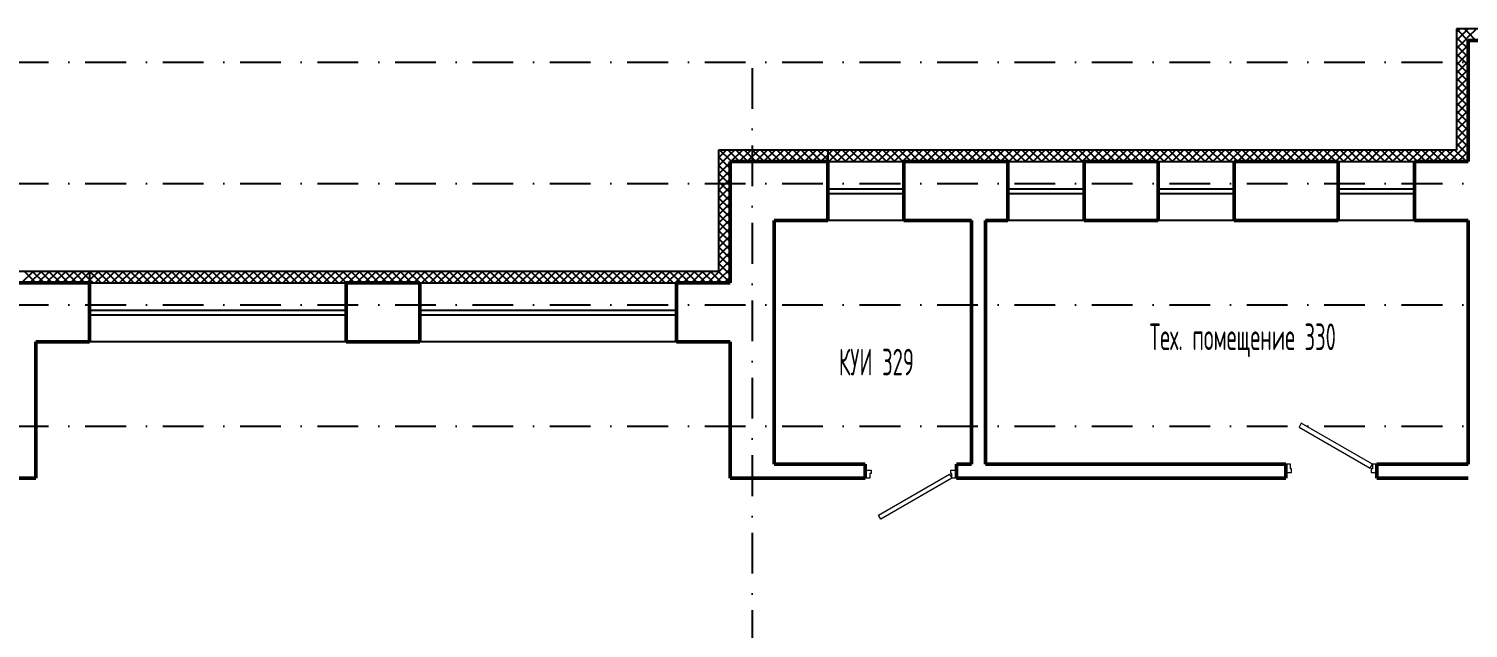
# Model space of a CAD drawing. Extents: x -1560602 to 321118, y -2308202 to -430103.
# Drawn here: x -1534786 to -1522324, y -2192695 to -2187506 of the extents above; entities that cross this region are included whole.
import ezdxf

# ---------------------------------------------------------------- set-up
doc = ezdxf.new("R2010")
doc.units = 0
doc.header["$MEASUREMENT"] = 0
doc.linetypes.add('Dot & Dashed', pattern=[670.277762, 352.777767, -176.388884, 0, -141.111112])
doc.linetypes.add('Штрихпунктирная', pattern=[0.670278, 0.352778, -0.176389, 0, -0.141111])
doc.layers.add('Двери', color=4, linetype='CONTINUOUS', lineweight=15)
doc.layers.add('стены', color=5, linetype='CONTINUOUS', lineweight=50)
for name, color, linetype in [('Оси', 253, 'Dot & Dashed'), ('отделка', 240, 'CONTINUOUS'), ('Текст', 7, 'CONTINUOUS'), ('Утеплитель', 6, 'CONTINUOUS')]:
    doc.layers.add(name, color=color, linetype=linetype)
doc.styles.get("Standard").update_dxf_attribs({"font": 'spds.shx', "width": 0.7, "height": 250})

msp = doc.modelspace()

# ---------------------------------------------------------------- linework, layer by layer
at = {"layer": 'Двери', "color": 0, "linetype": 'Continuous'}
for p, q in [((-1523768.6, -2190920.9), (-1523788.6, -2190955.5)), ((-1523788.6, -2190955.5), (-1523173.7, -2191310.5)), ((-1523153.7, -2191275.9), (-1523768.6, -2190920.9)), ((-1523863.7, -2191275.9), (-1523903.7, -2191275.9)), ((-1523863.7, -2191315.9), (-1523863.7, -2191275.9)), ((-1523173.7, -2191310.5), (-1523153.7, -2191275.9)), ((-1523113.7, -2191275.9), (-1523153.7, -2191275.9)), ((-1523153.7, -2191275.9), (-1523153.7, -2191315.9)), ((-1527543.7, -2191325.9), (-1527493.7, -2191325.9)), ((-1527503.7, -2191395.9), (-1527543.7, -2191395.9)), ((-1527493.7, -2191355.9), (-1527503.7, -2191355.9)), ((-1527503.7, -2191355.9), (-1527503.7, -2191395.9)), ((-1527493.7, -2191325.9), (-1527493.7, -2191355.9)), ((-1527428.6, -2191716.2), (-1526813.7, -2191361.2)), ((-1526793.7, -2191395.9), (-1527408.6, -2191750.9)), ((-1526813.7, -2191361.2), (-1526793.7, -2191395.9)), ((-1526803.7, -2191355.9), (-1526803.7, -2191325.9)), ((-1526803.7, -2191325.9), (-1526753.7, -2191325.9)), ((-1526793.7, -2191355.9), (-1526803.7, -2191355.9)), ((-1526793.7, -2191395.9), (-1526793.7, -2191355.9)), ((-1526753.7, -2191395.9), (-1526793.7, -2191395.9)), ((-1523903.7, -2191345.9), (-1523853.7, -2191345.9)), ((-1523853.7, -2191315.9), (-1523863.7, -2191315.9)), ((-1523853.7, -2191345.9), (-1523853.7, -2191315.9)), ((-1523153.7, -2191315.9), (-1523163.7, -2191315.9)), ((-1523163.7, -2191315.9), (-1523163.7, -2191345.9)), ((-1523163.7, -2191345.9), (-1523113.7, -2191345.9)), ((-1527408.6, -2191750.9), (-1527428.6, -2191716.2))]:
    msp.add_line(p, q, dxfattribs=at)
at = {"layer": 'Оси', "color": 0, "linetype": 'Штрихпунктирная', "lineweight": -3, "ltscale": 1000}
for p, q in [((-1556419, -2187796.2), (-1508353.7, -2187796.2)), ((-1528523.7, -2187846.2), (-1528523.7, -2201571.1)), ((-1556419, -2188846.2), (-1496963.7, -2188846.2)), ((-1556419, -2189896.2), (-1496963.7, -2189896.2)), ((-1556419, -2190946.2), (-1496963.7, -2190946.2))]:
    msp.add_line(p, q, dxfattribs=at)
at = {"layer": 'отделка', "color": 0, "ltscale": 100}
for p, q in [((-1527868.7, -2188655.8), (-1527208.7, -2188655.8)), ((-1526308.7, -2188655.8), (-1525648.7, -2188655.8)), ((-1525008.7, -2188655.8), (-1524348.7, -2188655.8)), ((-1523448.7, -2188655.8), (-1522788.7, -2188655.8)), ((-1527868.7, -2188890.8), (-1527208.7, -2188890.8)), ((-1526308.7, -2188890.8), (-1525648.7, -2188890.8)), ((-1525008.7, -2188890.8), (-1524348.7, -2188890.8)), ((-1523448.7, -2188890.8), (-1522788.7, -2188890.8)), ((-1527868.7, -2188930.8), (-1527208.7, -2188930.8)), ((-1526308.7, -2188930.8), (-1525648.7, -2188930.8)), ((-1525008.7, -2188930.8), (-1524348.7, -2188930.8)), ((-1523448.7, -2188930.8), (-1522788.7, -2188930.8)), ((-1527208.7, -2189165.8), (-1527868.7, -2189165.8)), ((-1525648.7, -2189165.8), (-1526308.7, -2189165.8)), ((-1524348.7, -2189165.8), (-1525008.7, -2189165.8)), ((-1522788.7, -2189165.8), (-1523448.7, -2189165.8)), ((-1534258.7, -2189705.8), (-1532038.7, -2189705.8)), ((-1531398.7, -2189705.8), (-1529178.7, -2189705.8)), ((-1534258.7, -2189940.8), (-1532038.7, -2189940.8)), ((-1534258.7, -2189980.8), (-1532038.7, -2189980.8)), ((-1531398.7, -2189940.8), (-1529178.7, -2189940.8)), ((-1531398.7, -2189980.8), (-1529178.7, -2189980.8)), ((-1532038.7, -2190215.8), (-1534258.7, -2190215.8)), ((-1529178.7, -2190215.8), (-1531398.7, -2190215.8))]:
    msp.add_line(p, q, dxfattribs=at)
at = {"layer": 'стены', "color": 0, "linetype": 'Continuous'}
for p, q in [((-1522323.7, -2187605.8), (-1522323.7, -2188655.8)), ((-1521423.7, -2187605.8), (-1522323.7, -2187605.8)), ((-1528713.7, -2188655.8), (-1528713.7, -2189705.8)), ((-1527868.7, -2188655.8), (-1528713.7, -2188655.8)), ((-1527868.7, -2188655.8), (-1527868.7, -2188725.8)), ((-1527868.7, -2188655.8), (-1527868.7, -2188725.8)), ((-1526308.7, -2188655.8), (-1527208.7, -2188655.8)), ((-1527208.7, -2188655.8), (-1527208.7, -2188725.8)), ((-1527208.7, -2188655.8), (-1527208.7, -2188725.8)), ((-1526308.7, -2188655.8), (-1526308.7, -2188725.8)), ((-1526308.7, -2188655.8), (-1526308.7, -2188725.8)), ((-1525008.7, -2188655.8), (-1525648.7, -2188655.8)), ((-1525648.7, -2188655.8), (-1525648.7, -2188725.8)), ((-1525648.7, -2188655.8), (-1525648.7, -2188725.8)), ((-1525008.7, -2188655.8), (-1525008.7, -2188725.8)), ((-1525008.7, -2188655.8), (-1525008.7, -2188725.8)), ((-1523448.7, -2188655.8), (-1524348.7, -2188655.8)), ((-1524348.7, -2188655.8), (-1524348.7, -2188725.8)), ((-1524348.7, -2188655.8), (-1524348.7, -2188725.8)), ((-1523448.7, -2188655.8), (-1523448.7, -2188725.8)), ((-1523448.7, -2188655.8), (-1523448.7, -2188725.8)), ((-1522323.7, -2188655.8), (-1522788.7, -2188655.8)), ((-1522788.7, -2188655.8), (-1522788.7, -2188725.8)), ((-1522788.7, -2188655.8), (-1522788.7, -2188725.8)), ((-1527868.7, -2188725.8), (-1527868.7, -2189165.8)), ((-1527208.7, -2188725.8), (-1527208.7, -2189165.8)), ((-1526308.7, -2188725.8), (-1526308.7, -2189165.8)), ((-1525648.7, -2188725.8), (-1525648.7, -2189165.8)), ((-1525008.7, -2188725.8), (-1525008.7, -2189165.8)), ((-1524348.7, -2188725.8), (-1524348.7, -2189165.8)), ((-1523448.7, -2188725.8), (-1523448.7, -2189165.8)), ((-1522788.7, -2188725.8), (-1522788.7, -2189165.8)), ((-1528333.7, -2191275.9), (-1528333.7, -2189165.8)), ((-1528333.7, -2189165.8), (-1527868.7, -2189165.8)), ((-1527208.7, -2189165.8), (-1526623.7, -2189165.8)), ((-1526623.7, -2189165.8), (-1526623.7, -2191275.9)), ((-1526503.7, -2191275.9), (-1526503.7, -2189165.8)), ((-1526503.7, -2189165.8), (-1526308.7, -2189165.8)), ((-1525648.7, -2189165.8), (-1525008.7, -2189165.8)), ((-1524348.7, -2189165.8), (-1523448.7, -2189165.8)), ((-1522788.7, -2189165.8), (-1522323.7, -2189165.8)), ((-1522323.7, -2189165.8), (-1522323.7, -2191275.9)), ((-1534258.7, -2189705.8), (-1535103.7, -2189705.8)), ((-1531398.7, -2189705.8), (-1532038.7, -2189705.8)), ((-1532038.7, -2189705.8), (-1532038.7, -2189775.8)), ((-1532038.7, -2189705.8), (-1532038.7, -2189775.8)), ((-1532038.7, -2189775.8), (-1532038.7, -2190215.8)), ((-1531398.7, -2189705.8), (-1531398.7, -2189775.8)), ((-1531398.7, -2189705.8), (-1531398.7, -2189775.8)), ((-1531398.7, -2189775.8), (-1531398.7, -2190215.8)), ((-1528713.7, -2189705.8), (-1529178.7, -2189705.8)), ((-1529178.7, -2189705.8), (-1529178.7, -2189775.8)), ((-1529178.7, -2189705.8), (-1529178.7, -2189775.8)), ((-1529178.7, -2189775.8), (-1529178.7, -2190215.8)), ((-1534723.7, -2191265.9), (-1534723.7, -2190215.8)), ((-1534723.7, -2190215.8), (-1534258.7, -2190215.8)), ((-1532038.7, -2190215.8), (-1531398.7, -2190215.8)), ((-1529178.7, -2190215.8), (-1528713.7, -2190215.8)), ((-1528713.7, -2190215.8), (-1528713.7, -2191395.9)), ((-1534723.7, -2191395.9), (-1534723.7, -2191265.9)), ((-1527543.7, -2191275.9), (-1528333.7, -2191275.9)), ((-1526623.7, -2191275.9), (-1526753.7, -2191275.9)), ((-1523903.7, -2191275.9), (-1526503.7, -2191275.9)), ((-1522323.7, -2191275.9), (-1523113.7, -2191275.9)), ((-1534723.7, -2191395.9), (-1535103.7, -2191395.9)), ((-1528333.7, -2191395.9), (-1528713.7, -2191395.9)), ((-1528333.7, -2191395.9), (-1527543.7, -2191395.9)), ((-1526753.7, -2191395.9), (-1523903.7, -2191395.9)), ((-1523113.7, -2191395.9), (-1522323.7, -2191395.9))]:
    msp.add_line(p, q, dxfattribs=at)
at = {"layer": 'стены', "color": 0, "ltscale": 100}
for p, q in [((-1534258.7, -2190215.8), (-1534258.7, -2189705.8)), ((-1527543.7, -2191275.9), (-1527543.7, -2191395.9)), ((-1526753.7, -2191275.9), (-1526753.7, -2191395.9)), ((-1523903.7, -2191275.9), (-1523903.7, -2191395.9)), ((-1523113.7, -2191275.9), (-1523113.7, -2191395.9))]:
    msp.add_line(p, q, dxfattribs=at)
at = {"layer": 'Утеплитель', "color": 0, "linetype": 'Continuous'}
for p, q in [((-1522423.7, -2187505.8), (-1522423.7, -2188555.8)), ((-1521423.7, -2187505.8), (-1522423.7, -2187505.8)), ((-1522408.8, -2187524.9), (-1522423.7, -2187509.9)), ((-1522423.7, -2187535.1), (-1522410.9, -2187522.2)), ((-1522410.9, -2187522.2), (-1522394.5, -2187505.8)), ((-1522327.8, -2187605.8), (-1522408.8, -2187524.9)), ((-1522379.7, -2187561.8), (-1522323.8, -2187505.8)), ((-1522323.7, -2187539.2), (-1522357.1, -2187505.8)), ((-1522323.7, -2187576.5), (-1522253.1, -2187505.8)), ((-1522257.1, -2187605.8), (-1522323.7, -2187539.2)), ((-1522423.7, -2187605.8), (-1522379.7, -2187561.8)), ((-1522398.5, -2187605.8), (-1522423.7, -2187580.6)), ((-1522423.7, -2187676.5), (-1522353.1, -2187605.8)), ((-1522423.7, -2187747.2), (-1522323.7, -2187647.2)), ((-1522323.7, -2187751.3), (-1522423.7, -2187651.3)), ((-1522323.7, -2187680.6), (-1522398.5, -2187605.8)), ((-1522353.1, -2187605.8), (-1522348.6, -2187601.4)), ((-1522348.6, -2187601.4), (-1522323.7, -2187576.5)), ((-1522423.7, -2187817.9), (-1522323.7, -2187717.9)), ((-1522323.7, -2187822), (-1522423.7, -2187722)), ((-1522423.7, -2187888.6), (-1522323.7, -2187788.6)), ((-1522323.7, -2187892.7), (-1522423.7, -2187792.7)), ((-1522423.7, -2187959.4), (-1522323.7, -2187859.4)), ((-1522323.7, -2187963.5), (-1522423.7, -2187863.5)), ((-1522423.7, -2188030.1), (-1522323.7, -2187930.1)), ((-1522323.7, -2188034.2), (-1522423.7, -2187934.2)), ((-1522423.7, -2188100.8), (-1522323.7, -2188000.8)), ((-1522323.7, -2188104.9), (-1522423.7, -2188004.9)), ((-1522423.7, -2188171.5), (-1522323.7, -2188071.5)), ((-1522323.7, -2188175.6), (-1522423.7, -2188075.6)), ((-1522423.7, -2188242.2), (-1522323.7, -2188142.2)), ((-1522323.7, -2188246.3), (-1522423.7, -2188146.3)), ((-1522423.7, -2188312.9), (-1522323.7, -2188212.9)), ((-1522323.7, -2188317), (-1522423.7, -2188217)), ((-1522423.7, -2188383.6), (-1522323.7, -2188283.6)), ((-1522323.7, -2188387.7), (-1522423.7, -2188287.7)), ((-1522423.7, -2188454.3), (-1522323.7, -2188354.3)), ((-1522323.7, -2188458.4), (-1522423.7, -2188358.4)), ((-1522423.7, -2188525), (-1522323.7, -2188425)), ((-1522323.7, -2188529.1), (-1522423.7, -2188429.1)), ((-1522323.7, -2188599.9), (-1522423.7, -2188499.9)), ((-1522403.8, -2188575.8), (-1522323.7, -2188495.8)), ((-1528813.7, -2188555.8), (-1528813.7, -2188655.8)), ((-1527868.7, -2188555.8), (-1528813.7, -2188555.8)), ((-1528813.7, -2188621.8), (-1528784.7, -2188592.8)), ((-1528773.1, -2188655.8), (-1528813.7, -2188615.2)), ((-1528813.7, -2188655.8), (-1528813.7, -2189605.8)), ((-1528813.7, -2188692.5), (-1528777.1, -2188655.8)), ((-1528713.7, -2188644.5), (-1528802.4, -2188555.8)), ((-1528784.7, -2188592.8), (-1528747.8, -2188555.8)), ((-1528777.1, -2188655.8), (-1528753.6, -2188632.3)), ((-1528713.7, -2188715.2), (-1528773.1, -2188655.8)), ((-1528753.6, -2188632.3), (-1528713.7, -2188592.5)), ((-1528713.7, -2188573.8), (-1528731.7, -2188555.8)), ((-1528713.7, -2188592.5), (-1528677.1, -2188555.8)), ((-1528631.7, -2188655.8), (-1528713.7, -2188573.8)), ((-1528702.4, -2188655.8), (-1528713.7, -2188644.5)), ((-1528706.4, -2188655.8), (-1528606.4, -2188555.8)), ((-1528561, -2188655.8), (-1528661, -2188555.8)), ((-1528635.7, -2188655.8), (-1528535.7, -2188555.8)), ((-1528490.3, -2188655.8), (-1528590.3, -2188555.8)), ((-1528565, -2188655.8), (-1528465, -2188555.8)), ((-1528419.6, -2188655.8), (-1528519.6, -2188555.8)), ((-1528494.2, -2188655.8), (-1528394.2, -2188555.8)), ((-1528348.9, -2188655.8), (-1528448.9, -2188555.8)), ((-1528423.5, -2188655.8), (-1528323.5, -2188555.8)), ((-1528278.1, -2188655.8), (-1528378.1, -2188555.8)), ((-1528352.8, -2188655.8), (-1528252.8, -2188555.8)), ((-1528207.4, -2188655.8), (-1528307.4, -2188555.8)), ((-1528282.1, -2188655.8), (-1528182.1, -2188555.8)), ((-1528136.7, -2188655.8), (-1528236.7, -2188555.8)), ((-1528211.4, -2188655.8), (-1528111.4, -2188555.8)), ((-1528066, -2188655.8), (-1528166, -2188555.8)), ((-1528140.7, -2188655.8), (-1528040.7, -2188555.8)), ((-1527995.3, -2188655.8), (-1528095.3, -2188555.8)), ((-1528070, -2188655.8), (-1527970, -2188555.8)), ((-1527924.6, -2188655.8), (-1528024.6, -2188555.8)), ((-1527999.3, -2188655.8), (-1527899.3, -2188555.8)), ((-1527868.7, -2188641), (-1527953.9, -2188555.8)), ((-1527928.6, -2188655.8), (-1527868.7, -2188596)), ((-1527868.7, -2188570.3), (-1527883.2, -2188555.8)), ((-1527868.7, -2188555.8), (-1527868.7, -2188655.8)), ((-1527868.7, -2188555.8), (-1527868.7, -2188655.8)), ((-1522423.7, -2188555.8), (-1527868.7, -2188555.8)), ((-1527868.7, -2188596), (-1527828.6, -2188555.8)), ((-1527783.2, -2188655.8), (-1527868.7, -2188570.3)), ((-1527853.9, -2188655.8), (-1527868.7, -2188641)), ((-1527857.8, -2188655.8), (-1527757.8, -2188555.8)), ((-1527712.5, -2188655.8), (-1527812.5, -2188555.8)), ((-1527787.1, -2188655.8), (-1527687.1, -2188555.8)), ((-1527641.8, -2188655.8), (-1527741.8, -2188555.8)), ((-1527716.4, -2188655.8), (-1527616.4, -2188555.8)), ((-1527571, -2188655.8), (-1527671, -2188555.8)), ((-1527645.7, -2188655.8), (-1527545.7, -2188555.8)), ((-1527500.3, -2188655.8), (-1527600.3, -2188555.8)), ((-1527575, -2188655.8), (-1527475, -2188555.8)), ((-1527429.6, -2188655.8), (-1527529.6, -2188555.8)), ((-1527504.3, -2188655.8), (-1527404.3, -2188555.8)), ((-1527358.9, -2188655.8), (-1527458.9, -2188555.8)), ((-1527433.6, -2188655.8), (-1527333.6, -2188555.8)), ((-1527288.2, -2188655.8), (-1527388.2, -2188555.8)), ((-1527362.9, -2188655.8), (-1527262.9, -2188555.8)), ((-1527217.5, -2188655.8), (-1527317.5, -2188555.8)), ((-1527292.2, -2188655.8), (-1527192.2, -2188555.8)), ((-1527146.8, -2188655.8), (-1527246.8, -2188555.8)), ((-1527221.4, -2188655.8), (-1527121.4, -2188555.8)), ((-1527076.1, -2188655.8), (-1527176.1, -2188555.8)), ((-1527150.7, -2188655.8), (-1527050.7, -2188555.8)), ((-1527005.4, -2188655.8), (-1527105.4, -2188555.8)), ((-1527080, -2188655.8), (-1526980, -2188555.8)), ((-1526934.6, -2188655.8), (-1527034.6, -2188555.8)), ((-1527009.3, -2188655.8), (-1526909.3, -2188555.8)), ((-1526863.9, -2188655.8), (-1526963.9, -2188555.8)), ((-1526938.6, -2188655.8), (-1526838.6, -2188555.8)), ((-1526793.2, -2188655.8), (-1526893.2, -2188555.8)), ((-1526867.9, -2188655.8), (-1526767.9, -2188555.8)), ((-1526722.5, -2188655.8), (-1526822.5, -2188555.8)), ((-1526797.2, -2188655.8), (-1526697.2, -2188555.8)), ((-1526651.8, -2188655.8), (-1526751.8, -2188555.8)), ((-1526726.5, -2188655.8), (-1526626.5, -2188555.8)), ((-1526581.1, -2188655.8), (-1526681.1, -2188555.8)), ((-1526655.8, -2188655.8), (-1526555.8, -2188555.8)), ((-1526510.4, -2188655.8), (-1526610.4, -2188555.8)), ((-1526585.1, -2188655.8), (-1526485.1, -2188555.8)), ((-1526439.7, -2188655.8), (-1526539.7, -2188555.8)), ((-1526514.3, -2188655.8), (-1526414.3, -2188555.8)), ((-1526369, -2188655.8), (-1526469, -2188555.8)), ((-1526443.6, -2188655.8), (-1526343.6, -2188555.8)), ((-1526298.2, -2188655.8), (-1526398.2, -2188555.8)), ((-1526372.9, -2188655.8), (-1526272.9, -2188555.8)), ((-1526227.5, -2188655.8), (-1526327.5, -2188555.8)), ((-1526302.2, -2188655.8), (-1526202.2, -2188555.8)), ((-1526156.8, -2188655.8), (-1526256.8, -2188555.8)), ((-1526231.5, -2188655.8), (-1526131.5, -2188555.8)), ((-1526086.1, -2188655.8), (-1526186.1, -2188555.8)), ((-1526160.8, -2188655.8), (-1526060.8, -2188555.8)), ((-1526015.4, -2188655.8), (-1526115.4, -2188555.8)), ((-1526090.1, -2188655.8), (-1525990.1, -2188555.8)), ((-1525944.7, -2188655.8), (-1526044.7, -2188555.8)), ((-1526019.4, -2188655.8), (-1525919.4, -2188555.8)), ((-1525874, -2188655.8), (-1525974, -2188555.8)), ((-1525948.7, -2188655.8), (-1525848.7, -2188555.8)), ((-1525803.3, -2188655.8), (-1525903.3, -2188555.8)), ((-1525877.9, -2188655.8), (-1525777.9, -2188555.8)), ((-1525732.6, -2188655.8), (-1525832.6, -2188555.8)), ((-1525807.2, -2188655.8), (-1525707.2, -2188555.8)), ((-1525661.9, -2188655.8), (-1525761.9, -2188555.8)), ((-1525736.5, -2188655.8), (-1525636.5, -2188555.8)), ((-1525591.1, -2188655.8), (-1525691.1, -2188555.8)), ((-1525665.8, -2188655.8), (-1525565.8, -2188555.8)), ((-1525520.4, -2188655.8), (-1525620.4, -2188555.8)), ((-1525595.1, -2188655.8), (-1525495.1, -2188555.8)), ((-1525449.7, -2188655.8), (-1525549.7, -2188555.8)), ((-1525524.4, -2188655.8), (-1525424.4, -2188555.8)), ((-1525379, -2188655.8), (-1525479, -2188555.8)), ((-1525453.7, -2188655.8), (-1525353.7, -2188555.8)), ((-1525308.3, -2188655.8), (-1525408.3, -2188555.8)), ((-1525383, -2188655.8), (-1525283, -2188555.8)), ((-1525237.6, -2188655.8), (-1525337.6, -2188555.8)), ((-1525312.3, -2188655.8), (-1525212.3, -2188555.8)), ((-1525166.9, -2188655.8), (-1525266.9, -2188555.8)), ((-1525241.5, -2188655.8), (-1525141.5, -2188555.8)), ((-1525096.2, -2188655.8), (-1525196.2, -2188555.8)), ((-1525170.8, -2188655.8), (-1525070.8, -2188555.8)), ((-1525025.5, -2188655.8), (-1525125.5, -2188555.8)), ((-1525100.1, -2188655.8), (-1525000.1, -2188555.8)), ((-1524954.7, -2188655.8), (-1525054.7, -2188555.8)), ((-1525029.4, -2188655.8), (-1524929.4, -2188555.8)), ((-1524884, -2188655.8), (-1524984, -2188555.8)), ((-1524958.7, -2188655.8), (-1524858.7, -2188555.8)), ((-1524813.3, -2188655.8), (-1524913.3, -2188555.8)), ((-1524888, -2188655.8), (-1524788, -2188555.8)), ((-1524742.6, -2188655.8), (-1524842.6, -2188555.8)), ((-1524817.3, -2188655.8), (-1524717.3, -2188555.8)), ((-1524671.9, -2188655.8), (-1524771.9, -2188555.8)), ((-1524746.6, -2188655.8), (-1524646.6, -2188555.8)), ((-1524601.2, -2188655.8), (-1524701.2, -2188555.8)), ((-1524675.9, -2188655.8), (-1524575.9, -2188555.8)), ((-1524530.5, -2188655.8), (-1524630.5, -2188555.8)), ((-1524605.2, -2188655.8), (-1524505.2, -2188555.8)), ((-1524459.8, -2188655.8), (-1524559.8, -2188555.8)), ((-1524534.4, -2188655.8), (-1524434.4, -2188555.8)), ((-1524389.1, -2188655.8), (-1524489.1, -2188555.8)), ((-1524463.7, -2188655.8), (-1524363.7, -2188555.8)), ((-1524318.3, -2188655.8), (-1524418.3, -2188555.8)), ((-1524393, -2188655.8), (-1524293, -2188555.8)), ((-1524247.6, -2188655.8), (-1524347.6, -2188555.8)), ((-1524322.3, -2188655.8), (-1524222.3, -2188555.8)), ((-1524176.9, -2188655.8), (-1524276.9, -2188555.8)), ((-1524251.6, -2188655.8), (-1524151.6, -2188555.8)), ((-1524106.2, -2188655.8), (-1524206.2, -2188555.8)), ((-1524180.9, -2188655.8), (-1524080.9, -2188555.8)), ((-1524035.5, -2188655.8), (-1524135.5, -2188555.8)), ((-1524110.2, -2188655.8), (-1524010.2, -2188555.8)), ((-1523964.8, -2188655.8), (-1524064.8, -2188555.8)), ((-1524039.5, -2188655.8), (-1523939.5, -2188555.8)), ((-1523894.1, -2188655.8), (-1523994.1, -2188555.8)), ((-1523968.8, -2188655.8), (-1523868.8, -2188555.8)), ((-1523823.4, -2188655.8), (-1523923.4, -2188555.8)), ((-1523898, -2188655.8), (-1523798, -2188555.8)), ((-1523752.7, -2188655.8), (-1523852.7, -2188555.8)), ((-1523827.3, -2188655.8), (-1523727.3, -2188555.8)), ((-1523682, -2188655.8), (-1523782, -2188555.8)), ((-1523756.6, -2188655.8), (-1523656.6, -2188555.8)), ((-1523611.2, -2188655.8), (-1523711.2, -2188555.8)), ((-1523685.9, -2188655.8), (-1523585.9, -2188555.8)), ((-1523540.5, -2188655.8), (-1523640.5, -2188555.8)), ((-1523615.2, -2188655.8), (-1523515.2, -2188555.8)), ((-1523469.8, -2188655.8), (-1523569.8, -2188555.8)), ((-1523544.5, -2188655.8), (-1523444.5, -2188555.8)), ((-1523399.1, -2188655.8), (-1523499.1, -2188555.8)), ((-1523473.8, -2188655.8), (-1523373.8, -2188555.8)), ((-1523328.4, -2188655.8), (-1523428.4, -2188555.8)), ((-1523403.1, -2188655.8), (-1523303.1, -2188555.8)), ((-1523257.7, -2188655.8), (-1523357.7, -2188555.8)), ((-1523332.4, -2188655.8), (-1523232.4, -2188555.8)), ((-1523187, -2188655.8), (-1523287, -2188555.8)), ((-1523261.6, -2188655.8), (-1523161.6, -2188555.8)), ((-1523116.3, -2188655.8), (-1523216.3, -2188555.8)), ((-1523190.9, -2188655.8), (-1523090.9, -2188555.8)), ((-1523045.6, -2188655.8), (-1523145.6, -2188555.8)), ((-1523120.2, -2188655.8), (-1523020.2, -2188555.8)), ((-1522974.8, -2188655.8), (-1523074.8, -2188555.8)), ((-1523049.5, -2188655.8), (-1522949.5, -2188555.8)), ((-1522904.1, -2188655.8), (-1523004.1, -2188555.8)), ((-1522978.8, -2188655.8), (-1522878.8, -2188555.8)), ((-1522833.4, -2188655.8), (-1522933.4, -2188555.8)), ((-1522908.1, -2188655.8), (-1522808.1, -2188555.8)), ((-1522762.7, -2188655.8), (-1522862.7, -2188555.8)), ((-1522837.4, -2188655.8), (-1522737.4, -2188555.8)), ((-1522692, -2188655.8), (-1522792, -2188555.8)), ((-1522766.7, -2188655.8), (-1522666.7, -2188555.8)), ((-1522621.3, -2188655.8), (-1522721.3, -2188555.8)), ((-1522696, -2188655.8), (-1522596, -2188555.8)), ((-1522550.6, -2188655.8), (-1522650.6, -2188555.8)), ((-1522625.3, -2188655.8), (-1522525.3, -2188555.8)), ((-1522479.9, -2188655.8), (-1522579.9, -2188555.8)), ((-1522554.5, -2188655.8), (-1522454.5, -2188555.8)), ((-1522409.2, -2188655.8), (-1522509.2, -2188555.8)), ((-1522483.8, -2188655.8), (-1522403.8, -2188575.8)), ((-1522338.4, -2188655.8), (-1522438.4, -2188555.8)), ((-1522413.1, -2188655.8), (-1522368.4, -2188611.2)), ((-1522368.4, -2188611.2), (-1522323.7, -2188566.5)), ((-1522342.4, -2188655.8), (-1522333.1, -2188646.5)), ((-1522333.1, -2188646.5), (-1522323.7, -2188637.2)), ((-1528813.7, -2188763.2), (-1528722.4, -2188671.9)), ((-1528713.7, -2188785.9), (-1528813.7, -2188685.9)), ((-1528813.7, -2188833.9), (-1528713.7, -2188733.9)), ((-1528713.7, -2188856.7), (-1528813.7, -2188756.7)), ((-1528813.7, -2188904.6), (-1528713.7, -2188804.6)), ((-1528713.7, -2188927.4), (-1528813.7, -2188827.4)), ((-1528813.7, -2188975.3), (-1528713.7, -2188875.3)), ((-1528713.7, -2188998.1), (-1528813.7, -2188898.1)), ((-1528813.7, -2189046.1), (-1528713.7, -2188946.1)), ((-1528713.7, -2189068.8), (-1528813.7, -2188968.8)), ((-1528813.7, -2189116.8), (-1528713.7, -2189016.8)), ((-1528713.7, -2189139.5), (-1528813.7, -2189039.5)), ((-1528813.7, -2189187.5), (-1528713.7, -2189087.5)), ((-1528713.7, -2189210.2), (-1528813.7, -2189110.2)), ((-1528813.7, -2189258.2), (-1528713.7, -2189158.2)), ((-1528713.7, -2189280.9), (-1528813.7, -2189180.9)), ((-1528813.7, -2189328.9), (-1528713.7, -2189228.9)), ((-1528713.7, -2189351.6), (-1528813.7, -2189251.6)), ((-1528813.7, -2189399.6), (-1528713.7, -2189299.6)), ((-1528713.7, -2189422.3), (-1528813.7, -2189322.3)), ((-1528813.7, -2189470.3), (-1528713.7, -2189370.3)), ((-1528713.7, -2189493.1), (-1528813.7, -2189393.1)), ((-1528813.7, -2189541), (-1528713.7, -2189441)), ((-1528713.7, -2189563.8), (-1528813.7, -2189463.8)), ((-1528807.8, -2189605.8), (-1528713.7, -2189511.7)), ((-1534258.7, -2189605.8), (-1535203.7, -2189605.8)), ((-1534847.5, -2189705.8), (-1534747.5, -2189605.8)), ((-1534723.5, -2189705.8), (-1534823.5, -2189605.8)), ((-1534776.8, -2189705.8), (-1534676.8, -2189605.8)), ((-1534652.8, -2189705.8), (-1534752.8, -2189605.8)), ((-1534706.1, -2189705.8), (-1534606.1, -2189605.8)), ((-1534582.1, -2189705.8), (-1534682.1, -2189605.8)), ((-1534635.4, -2189705.8), (-1534535.4, -2189605.8)), ((-1534511.3, -2189705.8), (-1534611.3, -2189605.8)), ((-1534564.7, -2189705.8), (-1534464.7, -2189605.8)), ((-1534440.6, -2189705.8), (-1534540.6, -2189605.8)), ((-1534494, -2189705.8), (-1534394, -2189605.8)), ((-1534369.9, -2189705.8), (-1534469.9, -2189605.8)), ((-1534423.3, -2189705.8), (-1534323.3, -2189605.8)), ((-1534299.2, -2189705.8), (-1534399.2, -2189605.8)), ((-1534352.6, -2189705.8), (-1534258.7, -2189612)), ((-1534258.7, -2189675.6), (-1534328.5, -2189605.8)), ((-1534258.7, -2189605.8), (-1534258.7, -2189705.8)), ((-1534258.7, -2189605.8), (-1534258.7, -2189705.8)), ((-1528813.7, -2189605.8), (-1534258.7, -2189605.8)), ((-1534258.7, -2189612), (-1534252.6, -2189605.8)), ((-1534258.7, -2189682.7), (-1534181.9, -2189605.8)), ((-1534157.8, -2189705.8), (-1534257.8, -2189605.8)), ((-1534211.1, -2189705.8), (-1534111.1, -2189605.8)), ((-1534087.1, -2189705.8), (-1534187.1, -2189605.8)), ((-1534140.4, -2189705.8), (-1534040.4, -2189605.8)), ((-1534016.4, -2189705.8), (-1534116.4, -2189605.8)), ((-1534069.7, -2189705.8), (-1533969.7, -2189605.8)), ((-1533945.7, -2189705.8), (-1534045.7, -2189605.8)), ((-1533999, -2189705.8), (-1533899, -2189605.8)), ((-1533875, -2189705.8), (-1533975, -2189605.8)), ((-1533928.3, -2189705.8), (-1533828.3, -2189605.8)), ((-1533804.2, -2189705.8), (-1533904.2, -2189605.8)), ((-1533857.6, -2189705.8), (-1533757.6, -2189605.8)), ((-1533733.5, -2189705.8), (-1533833.5, -2189605.8)), ((-1533786.9, -2189705.8), (-1533686.9, -2189605.8)), ((-1533662.8, -2189705.8), (-1533762.8, -2189605.8)), ((-1533716.2, -2189705.8), (-1533616.2, -2189605.8)), ((-1533592.1, -2189705.8), (-1533692.1, -2189605.8)), ((-1533645.5, -2189705.8), (-1533545.5, -2189605.8)), ((-1533521.4, -2189705.8), (-1533621.4, -2189605.8)), ((-1533574.7, -2189705.8), (-1533474.7, -2189605.8)), ((-1533450.7, -2189705.8), (-1533550.7, -2189605.8)), ((-1533504, -2189705.8), (-1533404, -2189605.8)), ((-1533380, -2189705.8), (-1533480, -2189605.8)), ((-1533433.3, -2189705.8), (-1533333.3, -2189605.8)), ((-1533309.3, -2189705.8), (-1533409.3, -2189605.8)), ((-1533362.6, -2189705.8), (-1533262.6, -2189605.8)), ((-1533238.6, -2189705.8), (-1533338.6, -2189605.8)), ((-1533291.9, -2189705.8), (-1533191.9, -2189605.8)), ((-1533167.8, -2189705.8), (-1533267.8, -2189605.8)), ((-1533221.2, -2189705.8), (-1533121.2, -2189605.8)), ((-1533097.1, -2189705.8), (-1533197.1, -2189605.8)), ((-1533150.5, -2189705.8), (-1533050.5, -2189605.8)), ((-1533026.4, -2189705.8), (-1533126.4, -2189605.8)), ((-1533079.8, -2189705.8), (-1532979.8, -2189605.8)), ((-1532955.7, -2189705.8), (-1533055.7, -2189605.8)), ((-1533009.1, -2189705.8), (-1532909.1, -2189605.8)), ((-1532885, -2189705.8), (-1532985, -2189605.8)), ((-1532938.4, -2189705.8), (-1532838.4, -2189605.8)), ((-1532814.3, -2189705.8), (-1532914.3, -2189605.8)), ((-1532867.6, -2189705.8), (-1532767.6, -2189605.8)), ((-1532743.6, -2189705.8), (-1532843.6, -2189605.8)), ((-1532796.9, -2189705.8), (-1532696.9, -2189605.8)), ((-1532672.9, -2189705.8), (-1532772.9, -2189605.8)), ((-1532726.2, -2189705.8), (-1532626.2, -2189605.8)), ((-1532602.2, -2189705.8), (-1532702.2, -2189605.8)), ((-1532655.5, -2189705.8), (-1532555.5, -2189605.8)), ((-1532531.4, -2189705.8), (-1532631.4, -2189605.8)), ((-1532584.8, -2189705.8), (-1532484.8, -2189605.8)), ((-1532460.7, -2189705.8), (-1532560.7, -2189605.8)), ((-1532514.1, -2189705.8), (-1532414.1, -2189605.8)), ((-1532390, -2189705.8), (-1532490, -2189605.8)), ((-1532443.4, -2189705.8), (-1532343.4, -2189605.8)), ((-1532319.3, -2189705.8), (-1532419.3, -2189605.8)), ((-1532372.7, -2189705.8), (-1532272.7, -2189605.8)), ((-1532248.6, -2189705.8), (-1532348.6, -2189605.8)), ((-1532302, -2189705.8), (-1532202, -2189605.8)), ((-1532177.9, -2189705.8), (-1532277.9, -2189605.8)), ((-1532231.2, -2189705.8), (-1532131.2, -2189605.8)), ((-1532107.2, -2189705.8), (-1532207.2, -2189605.8)), ((-1532160.5, -2189705.8), (-1532060.5, -2189605.8)), ((-1532036.5, -2189705.8), (-1532136.5, -2189605.8)), ((-1532089.8, -2189705.8), (-1531989.8, -2189605.8)), ((-1531965.8, -2189705.8), (-1532065.8, -2189605.8)), ((-1532019.1, -2189705.8), (-1531919.1, -2189605.8)), ((-1531895.1, -2189705.8), (-1531995.1, -2189605.8)), ((-1531948.4, -2189705.8), (-1531848.4, -2189605.8)), ((-1531824.3, -2189705.8), (-1531924.3, -2189605.8)), ((-1531877.7, -2189705.8), (-1531777.7, -2189605.8)), ((-1531753.6, -2189705.8), (-1531853.6, -2189605.8)), ((-1531807, -2189705.8), (-1531707, -2189605.8)), ((-1531682.9, -2189705.8), (-1531782.9, -2189605.8)), ((-1531736.3, -2189705.8), (-1531636.3, -2189605.8)), ((-1531612.2, -2189705.8), (-1531712.2, -2189605.8)), ((-1531665.6, -2189705.8), (-1531565.6, -2189605.8)), ((-1531541.5, -2189705.8), (-1531641.5, -2189605.8)), ((-1531594.8, -2189705.8), (-1531494.8, -2189605.8)), ((-1531470.8, -2189705.8), (-1531570.8, -2189605.8)), ((-1531524.1, -2189705.8), (-1531424.1, -2189605.8)), ((-1531400.1, -2189705.8), (-1531500.1, -2189605.8)), ((-1531453.4, -2189705.8), (-1531353.4, -2189605.8)), ((-1531329.4, -2189705.8), (-1531429.4, -2189605.8)), ((-1531382.7, -2189705.8), (-1531282.7, -2189605.8)), ((-1531258.7, -2189705.8), (-1531358.7, -2189605.8)), ((-1531312, -2189705.8), (-1531212, -2189605.8)), ((-1531187.9, -2189705.8), (-1531287.9, -2189605.8)), ((-1531241.3, -2189705.8), (-1531141.3, -2189605.8)), ((-1531117.2, -2189705.8), (-1531217.2, -2189605.8)), ((-1531170.6, -2189705.8), (-1531070.6, -2189605.8)), ((-1531046.5, -2189705.8), (-1531146.5, -2189605.8)), ((-1531099.9, -2189705.8), (-1530999.9, -2189605.8)), ((-1530975.8, -2189705.8), (-1531075.8, -2189605.8)), ((-1531029.2, -2189705.8), (-1530929.2, -2189605.8)), ((-1530905.1, -2189705.8), (-1531005.1, -2189605.8)), ((-1530958.5, -2189705.8), (-1530858.5, -2189605.8)), ((-1530834.4, -2189705.8), (-1530934.4, -2189605.8)), ((-1530887.7, -2189705.8), (-1530787.7, -2189605.8)), ((-1530763.7, -2189705.8), (-1530863.7, -2189605.8)), ((-1530817, -2189705.8), (-1530717, -2189605.8)), ((-1530693, -2189705.8), (-1530793, -2189605.8)), ((-1530746.3, -2189705.8), (-1530646.3, -2189605.8)), ((-1530622.3, -2189705.8), (-1530722.3, -2189605.8)), ((-1530675.6, -2189705.8), (-1530575.6, -2189605.8)), ((-1530551.5, -2189705.8), (-1530651.5, -2189605.8)), ((-1530604.9, -2189705.8), (-1530504.9, -2189605.8)), ((-1530480.8, -2189705.8), (-1530580.8, -2189605.8)), ((-1530534.2, -2189705.8), (-1530434.2, -2189605.8)), ((-1530410.1, -2189705.8), (-1530510.1, -2189605.8)), ((-1530463.5, -2189705.8), (-1530363.5, -2189605.8)), ((-1530339.4, -2189705.8), (-1530439.4, -2189605.8)), ((-1530392.8, -2189705.8), (-1530292.8, -2189605.8)), ((-1530268.7, -2189705.8), (-1530368.7, -2189605.8)), ((-1530322.1, -2189705.8), (-1530222.1, -2189605.8)), ((-1530198, -2189705.8), (-1530298, -2189605.8)), ((-1530251.3, -2189705.8), (-1530151.3, -2189605.8)), ((-1530127.3, -2189705.8), (-1530227.3, -2189605.8)), ((-1530180.6, -2189705.8), (-1530080.6, -2189605.8)), ((-1530056.6, -2189705.8), (-1530156.6, -2189605.8)), ((-1530109.9, -2189705.8), (-1530009.9, -2189605.8)), ((-1529985.9, -2189705.8), (-1530085.9, -2189605.8)), ((-1530039.2, -2189705.8), (-1529939.2, -2189605.8)), ((-1529915.2, -2189705.8), (-1530015.2, -2189605.8)), ((-1529968.5, -2189705.8), (-1529868.5, -2189605.8)), ((-1529844.4, -2189705.8), (-1529944.4, -2189605.8)), ((-1529897.8, -2189705.8), (-1529797.8, -2189605.8)), ((-1529773.7, -2189705.8), (-1529873.7, -2189605.8)), ((-1529827.1, -2189705.8), (-1529727.1, -2189605.8)), ((-1529703, -2189705.8), (-1529803, -2189605.8)), ((-1529756.4, -2189705.8), (-1529656.4, -2189605.8)), ((-1529632.3, -2189705.8), (-1529732.3, -2189605.8)), ((-1529685.7, -2189705.8), (-1529585.7, -2189605.8)), ((-1529561.6, -2189705.8), (-1529661.6, -2189605.8)), ((-1529615, -2189705.8), (-1529515, -2189605.8)), ((-1529490.9, -2189705.8), (-1529590.9, -2189605.8)), ((-1529544.2, -2189705.8), (-1529444.2, -2189605.8)), ((-1529420.2, -2189705.8), (-1529520.2, -2189605.8)), ((-1529473.5, -2189705.8), (-1529373.5, -2189605.8)), ((-1529349.5, -2189705.8), (-1529449.5, -2189605.8)), ((-1529402.8, -2189705.8), (-1529302.8, -2189605.8)), ((-1529278.8, -2189705.8), (-1529378.8, -2189605.8)), ((-1529332.1, -2189705.8), (-1529232.1, -2189605.8)), ((-1529208, -2189705.8), (-1529308, -2189605.8)), ((-1529261.4, -2189705.8), (-1529161.4, -2189605.8)), ((-1529137.3, -2189705.8), (-1529237.3, -2189605.8)), ((-1529190.7, -2189705.8), (-1529090.7, -2189605.8)), ((-1529066.6, -2189705.8), (-1529166.6, -2189605.8)), ((-1529120, -2189705.8), (-1529020, -2189605.8)), ((-1528995.9, -2189705.8), (-1529095.9, -2189605.8)), ((-1529049.3, -2189705.8), (-1528949.3, -2189605.8)), ((-1528925.2, -2189705.8), (-1529025.2, -2189605.8)), ((-1528978.6, -2189705.8), (-1528878.6, -2189605.8)), ((-1528854.5, -2189705.8), (-1528954.5, -2189605.8)), ((-1528907.8, -2189705.8), (-1528813.7, -2189611.7)), ((-1528813.7, -2189675.9), (-1528883.8, -2189605.8)), ((-1528742.4, -2189605.8), (-1528813.7, -2189534.5)), ((-1528813.1, -2189605.8), (-1528813.7, -2189605.2)), ((-1528813.7, -2189611.7), (-1528811.1, -2189609.1)), ((-1528813.7, -2189682.5), (-1528780, -2189648.7)), ((-1528713.7, -2189705.2), (-1528813.1, -2189605.8)), ((-1528811.1, -2189609.1), (-1528807.8, -2189605.8)), ((-1528780, -2189648.7), (-1528737.1, -2189605.8)), ((-1528748.9, -2189688.3), (-1528713.7, -2189653.2)), ((-1528713.7, -2189634.5), (-1528742.4, -2189605.8)), ((-1528737.1, -2189605.8), (-1528713.7, -2189582.5)), ((-1534281.9, -2189705.8), (-1534258.7, -2189682.7)), ((-1534228.5, -2189705.8), (-1534258.7, -2189675.6)), ((-1528837.1, -2189705.8), (-1528813.7, -2189682.5)), ((-1528783.8, -2189705.8), (-1528813.7, -2189675.9)), ((-1528766.4, -2189705.8), (-1528748.9, -2189688.3))]:
    msp.add_line(p, q, dxfattribs=at)

# ---------------------------------------------------------------- texts
at = {"layer": 'Текст', "color": 0, "linetype": 'Continuous', "width": 0.7}
for s, p in [('Тех. помещение 330', (-1525082, -2190287.4)), ('КУИ 329', (-1527772.4, -2190506))]:
    msp.add_text(s, height=230, dxfattribs=at).set_placement(p)

doc.saveas('drawing.dxf')
